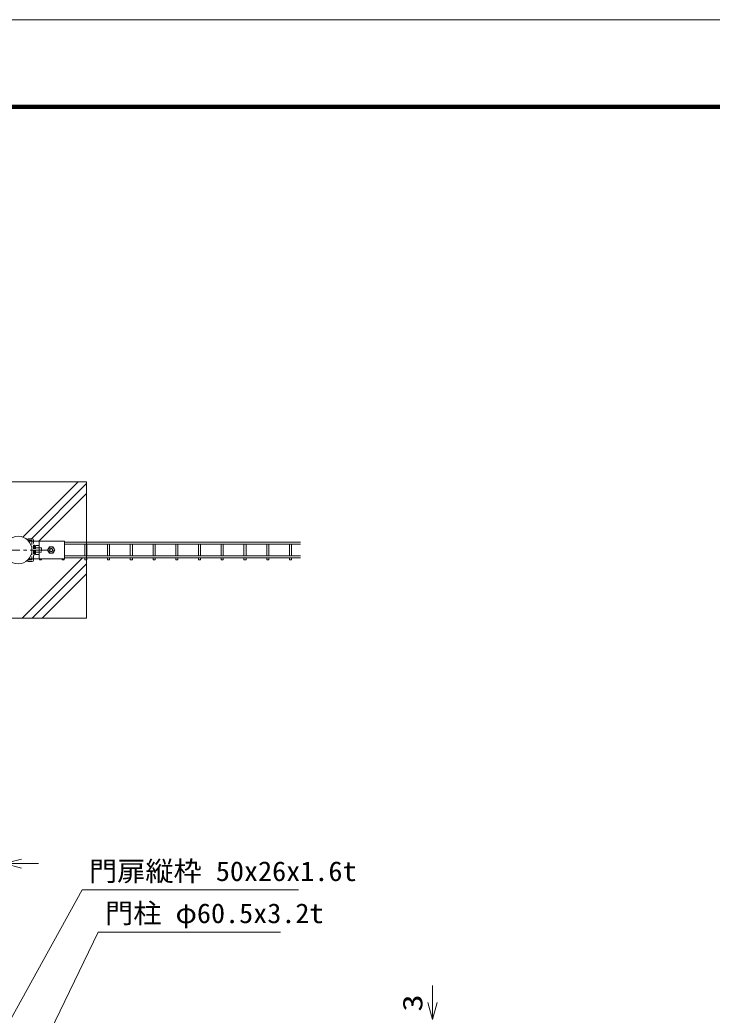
# Model space of a CAD drawing. Units: millimetres, scale not verified. Extents: x -4455 to 4455, y -3150 to 3150.
# Drawn here: x -1676 to -154, y 962 to 3150 of the extents above; entities that cross this region are included whole.
import ezdxf
from ezdxf.enums import TextEntityAlignment as Align

# ---------------------------------------------------------------- set-up
doc = ezdxf.new("R2010")
doc.units = ezdxf.units.MM
doc.header["$LTSCALE"] = 30
doc.linetypes.add('USER1', pattern=[2, 1.25, -0.25, 0.25, -0.25])
doc.linetypes.add('USER3', pattern=[0.375, 0.25, -0.125])
for name, color, linetype, lineweight in [('0-0_外形線', 7, 'Continuous', 9), ('0-1_軸線', 2, 'USER1', 18), ('0-2_0', 7, 'Continuous', 9), ('0-3_寸法線', 1, 'Continuous', 18), ('0-8_ハッチング', 8, 'Continuous', 18), ('0-9_NEO', 152, 'Continuous', 18), ('0-B_1', 7, 'Continuous', 9), ('0-C_2', 7, 'Continuous', 9)]:
    doc.layers.add(name, color=color, linetype=linetype, lineweight=lineweight)
doc.styles.add('ＭＳ ゴシック', font='')
doc.styles.get('ＭＳ ゴシック').set_extended_font_data('MS Gothic')

# ---------------------------------------------------------------- blocks, each defined once
blk = doc.blocks.new('_Open30')
at = {"layer": '0-2_0', "color": 2, "lineweight": 18}
blk.add_line((0, 0), (-30, 0), dxfattribs=at)
blk.add_lwpolyline([(-30, 8.04), (0, 0), (-30, -8.04)], dxfattribs=at)

msp = doc.modelspace()

# ---------------------------------------------------------------- linework, layer by layer
at = {"layer": '0-0_外形線'}
for p, q in [((-1529.93, 1834.24), (-1529.93, 2134.24)), ((-1649.48, 2009.24), (-1658.96, 2009.24)), ((-1658.96, 2006.04), (-1658.96, 2009.24)), ((-1650.68, 2006.04), (-1658.96, 2006.04)), ((-1649.68, 2003.74), (-1649.68, 2005.04)), ((-1646.48, 2006.24), (-1646.48, 2003.74)), ((-1650.68, 1962.44), (-1658.96, 1962.44)), ((-1658.96, 1962.44), (-1658.96, 1959.24)), ((-1649.48, 1959.24), (-1658.96, 1959.24)), ((-1649.68, 1963.44), (-1649.68, 1964.74)), ((-1646.48, 1964.74), (-1646.48, 1962.24)), ((-1829.93, 1834.24), (-1529.93, 1834.24))]:
    msp.add_line(p, q, dxfattribs=at)
msp.add_lwpolyline([(-1529.93, 2134.24), (-1829.93, 2134.24), (-1829.93, 1999.74)], dxfattribs=at)
msp.add_circle((-1679.93, 1984.24), 30.25, dxfattribs=at)
for centre, radius, start, end in [((-1650.68, 2005.04), 1, 0, 90), ((-1649.48, 2006.24), 3, 0, 90), ((-1650.68, 1963.44), 1, 270, 0), ((-1649.48, 1962.24), 3, 270, 0)]:
    msp.add_arc(centre, radius, start, end, dxfattribs=at)
at = {"layer": '0-1_軸線'}
msp.add_line((-1616.11, 1984.24), (-1743.74, 1984.24), dxfattribs=at)
at = {"layer": '0-2_0', "color": 3, "linetype": 'USER3', "lineweight": 18}
for p, q in [((-1649.68, 2003.74), (-1649.68, 1964.74)), ((-1646.48, 1964.74), (-1646.48, 2003.74)), ((-1646.47, 1994.71), (-1646.47, 1973.71)), ((-1646.47, 1994.71), (-1644.47, 1994.71)), ((-1644.47, 1994.71), (-1644.47, 1973.71)), ((-1644.47, 1993.41), (-1641.97, 1993.41)), ((-1641.97, 1994.03), (-1641.97, 1974.4)), ((-1633.97, 1994.03), (-1641.97, 1994.03)), ((-1633.97, 1974.4), (-1633.97, 1994.03)), ((-1644.47, 1973.71), (-1646.47, 1973.71)), ((-1641.97, 1975.01), (-1644.47, 1975.01)), ((-1633.97, 1989.12), (-1641.97, 1989.12)), ((-1633.97, 1979.3), (-1641.97, 1979.3)), ((-1641.97, 1974.4), (-1633.97, 1974.4)), ((-1633.97, 1989.21), (-1628.97, 1989.21)), ((-1628.97, 1979.21), (-1633.97, 1979.21)), ((-1628.97, 1989.21), (-1628.97, 1979.21))]:
    msp.add_line(p, q, dxfattribs=at)
at = {"layer": '0-2_0', "color": 3, "lineweight": 18}
msp.add_lwpolyline([(-4455, 3150), (4455, 3150), (4455, -3150), (-4455, -3150)], close=True, dxfattribs=at)
at = {"layer": '0-2_0'}
for points in [[(-4155, 2962.5), (4155, 2962.5), (4155, -2962.5), (-4155, -2962.5)], [(-4153.13, 2960.62), (4153.13, 2960.62), (4153.13, -2960.62), (-4153.13, -2960.62)], [(-4151.25, 2958.75), (4151.25, 2958.75), (4151.25, -2958.75), (-4151.25, -2958.75)], [(-4149.38, 2956.87), (4149.38, 2956.87), (4149.38, -2956.87), (-4149.38, -2956.87)], [(-4147.5, 2955), (4147.5, 2955), (4147.5, -2955), (-4147.5, -2955)]]:
    msp.add_lwpolyline(points, close=True, dxfattribs=at)
at = {"layer": '0-3_寸法線', "color": 2}
for p, q in [((-1672.68, 1294.6), (-1635.18, 1294.6)), ((-768.71, 989.39), (-768.71, 1026.89))]:
    msp.add_line(p, q, dxfattribs=at)
at = {"layer": '0-3_寸法線', "color": 4}
for points in [[(-1063.5, 1236.74), (-1539.35, 1236.74), (-1746.91, 862.64)], [(-1103.39, 1144.19), (-1503.95, 1144.19), (-1650.59, 840.45)]]:
    msp.add_lwpolyline(points, dxfattribs=at)
at = {"layer": '0-8_ハッチング'}
for p, q in [((-1669.74, 2012.72), (-1548.22, 2134.24)), ((-1651.12, 2009.24), (-1529.93, 2130.44)), ((-1634.53, 2003.74), (-1529.93, 2108.34)), ((-1671.44, 1834.24), (-1538.69, 1966.99)), ((-1649.34, 1834.24), (-1529.93, 1953.66)), ((-1627.25, 1834.24), (-1529.93, 1931.56))]:
    msp.add_line(p, q, dxfattribs=at)
at = {"layer": '0-9_NEO'}
for p, q in [((-1059.36, 2001.49), (-1578.08, 2001.49)), ((-1059.36, 1996.99), (-1578.08, 1996.99)), ((-1533.38, 1996.99), (-1533.38, 1971.49)), ((-1528.88, 1996.99), (-1528.88, 1971.49)), ((-1483.38, 1996.99), (-1483.38, 1971.49)), ((-1478.88, 1996.99), (-1478.88, 1971.49)), ((-1433.38, 1996.99), (-1433.38, 1971.49)), ((-1428.88, 1996.99), (-1428.88, 1971.49)), ((-1383.38, 1996.99), (-1383.38, 1971.49)), ((-1378.88, 1996.99), (-1378.88, 1971.49)), ((-1333.38, 1996.99), (-1333.38, 1971.49)), ((-1328.88, 1996.99), (-1328.88, 1971.49)), ((-1283.38, 1996.99), (-1283.38, 1971.49)), ((-1278.88, 1996.99), (-1278.88, 1971.49)), ((-1233.38, 1996.99), (-1233.38, 1971.49)), ((-1228.88, 1996.99), (-1228.88, 1971.49)), ((-1183.38, 1996.99), (-1183.38, 1971.49)), ((-1178.88, 1996.99), (-1178.88, 1971.49)), ((-1133.38, 1996.99), (-1133.38, 1971.49)), ((-1128.88, 1996.99), (-1128.88, 1971.49)), ((-1083.38, 1996.99), (-1083.38, 1971.49)), ((-1078.88, 1996.99), (-1078.88, 1971.49)), ((-1059.36, 1971.49), (-1578.08, 1971.49)), ((-1633.38, 1964.74), (-1633.38, 1962.49)), ((-1628.88, 1962.49), (-1633.38, 1962.49)), ((-1628.88, 1964.74), (-1628.88, 1962.49)), ((-1583.38, 1964.74), (-1583.38, 1962.49)), ((-1578.88, 1962.49), (-1583.38, 1962.49)), ((-1578.88, 1964.74), (-1578.88, 1962.49)), ((-1059.36, 1966.99), (-1578.08, 1966.99)), ((-1533.38, 1966.99), (-1533.38, 1962.49)), ((-1528.88, 1962.49), (-1533.38, 1962.49)), ((-1528.88, 1966.99), (-1528.88, 1962.49)), ((-1483.38, 1966.99), (-1483.38, 1962.49)), ((-1478.88, 1962.49), (-1483.38, 1962.49)), ((-1478.88, 1966.99), (-1478.88, 1962.49)), ((-1433.38, 1966.99), (-1433.38, 1962.49)), ((-1428.88, 1962.49), (-1433.38, 1962.49)), ((-1428.88, 1966.99), (-1428.88, 1962.49)), ((-1383.38, 1966.99), (-1383.38, 1962.49)), ((-1378.88, 1962.49), (-1383.38, 1962.49)), ((-1378.88, 1966.99), (-1378.88, 1962.49)), ((-1333.38, 1966.99), (-1333.38, 1962.49)), ((-1328.88, 1962.49), (-1333.38, 1962.49)), ((-1328.88, 1966.99), (-1328.88, 1962.49)), ((-1283.38, 1966.99), (-1283.38, 1962.49)), ((-1278.88, 1962.49), (-1283.38, 1962.49)), ((-1278.88, 1966.99), (-1278.88, 1962.49)), ((-1233.38, 1966.99), (-1233.38, 1962.49)), ((-1228.88, 1962.49), (-1233.38, 1962.49)), ((-1228.88, 1966.99), (-1228.88, 1962.49)), ((-1183.38, 1966.99), (-1183.38, 1962.49)), ((-1178.88, 1962.49), (-1183.38, 1962.49)), ((-1178.88, 1966.99), (-1178.88, 1962.49)), ((-1133.38, 1966.99), (-1133.38, 1962.49)), ((-1128.88, 1962.49), (-1133.38, 1962.49)), ((-1128.88, 1966.99), (-1128.88, 1962.49)), ((-1083.38, 1966.99), (-1083.38, 1962.49)), ((-1078.88, 1962.49), (-1083.38, 1962.49)), ((-1078.88, 1966.99), (-1078.88, 1962.49))]:
    msp.add_line(p, q, dxfattribs=at)
at = {"layer": '0-B_1'}
for p, q in [((-1578.08, 2003.74), (-1656.8, 2003.74)), ((-1634.18, 2003.74), (-1634.18, 1964.74)), ((-1578.08, 2003.74), (-1578.08, 1964.74)), ((-1578.08, 1964.74), (-1656.8, 1964.74))]:
    msp.add_line(p, q, dxfattribs=at)
at = {"layer": '0-C_2'}
for p, q in [((-1615.33, 1984.24), (-1611.33, 1991.17)), ((-1611.33, 1977.31), (-1615.33, 1984.24)), ((-1611.33, 1991.17), (-1603.33, 1991.17)), ((-1603.33, 1991.17), (-1599.33, 1984.24))]:
    msp.add_line(p, q, dxfattribs=at)
msp.add_lwpolyline([(-1599.33, 1984.24), (-1603.33, 1977.31), (-1611.33, 1977.31)], dxfattribs=at)
for radius in [6.93, 3.2]:
    msp.add_circle((-1607.33, 1984.24), radius, dxfattribs=at)
at = {"layer": '0-C_2', "color": 4, "lineweight": 18}
msp.add_circle((-1607.33, 1984.24), 4, dxfattribs=at)

# ---------------------------------------------------------------- block references
at = {"layer": '0-3_寸法線', "xscale": 1.25, "yscale": 1.25}
for p, rotation in [((-1710.18, 1294.6), 180), ((-768.71, 951.89), 270)]:
    msp.add_blockref('_Open30', p, dxfattribs=dict(at, rotation=rotation))

# ---------------------------------------------------------------- texts
at = {"layer": '0-3_寸法線', "color": 3, "style": 'ＭＳ ゴシック', "width": 1.05}
for s, p in [('門扉縦枠 50x26x1.6t', (-1524.4, 1243.42)), ('門柱 φ60.5x3.2t', (-1489, 1150.86))]:
    msp.add_text(s, height=43.33, dxfattribs=at).set_placement(p, align=Align.BOTTOM_LEFT)
at = {"layer": '0-3_寸法線', "color": 3, "style": 'ＭＳ ゴシック', "width": 1.3}
msp.add_text('3', height=43.33, rotation=90, dxfattribs=at).set_placement((-777.88, 969.06), align=Align.BOTTOM_LEFT)

doc.saveas('drawing.dxf')
